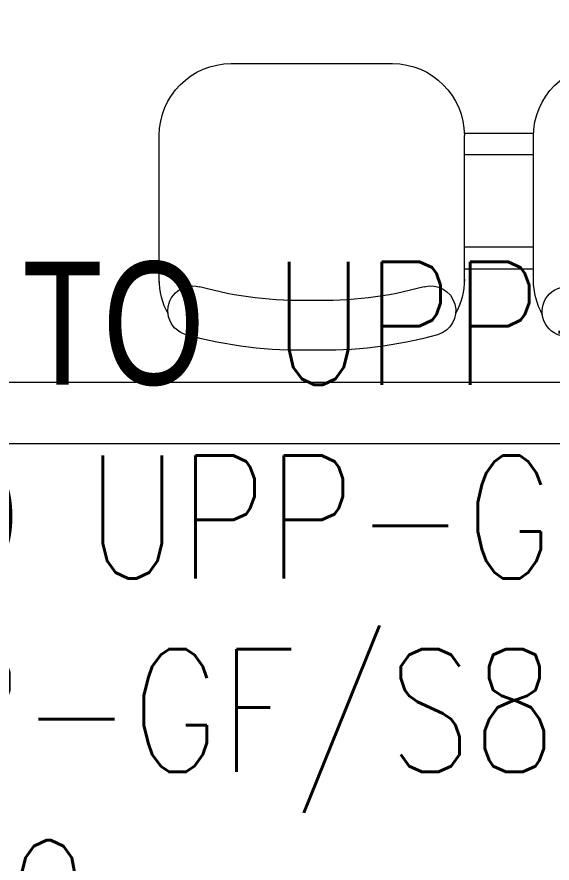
# Model space of a CAD drawing. Header units: inches. Extents: x -12418 to 242017, y -29325 to 19878.
# Drawn here: x 27436 to 28308, y -7130 to -5753 of the extents above; entities that cross this region are included whole.
import ezdxf
from ezdxf import colors
from ezdxf.entities.mleader import LeaderData, LeaderLine
from ezdxf.math import Vec2, Vec3

# ---------------------------------------------------------------- set-up
doc = ezdxf.new("R2010")
doc.units = ezdxf.units.IN
doc.header["$LTSCALE"] = 25
doc.header["$MEASUREMENT"] = 0
doc.linetypes.add('DASHDOT', pattern=[25.4, 12.7, -6.35, 0, -6.35])
doc.layers.get('0').update_dxf_attribs({"color": 8})
for name, color, linetype, lineweight in [('00-Ground Floor$0$LOADING', 253, 'Continuous', 5), ('00-Ground Floor$0$Walls', 251, 'Continuous', 5), ('E-LITE-CIRC', 6, 'Continuous', 25), ('E-LITE-CLNG-CNDT', 6, 'DASHDOT', 35)]:
    doc.layers.add(name, color=color, linetype=linetype, lineweight=lineweight)
doc.styles.add('DC_Simplex', font='SIMPLEX.shx', dxfattribs={"width": 0.7})

# ---------------------------------------------------------------- blocks, each defined once
blk = doc.blocks.new('00-Ground Floor$0$3seater')
at = {"layer": '00-Ground Floor$0$LOADING', "ltscale": 20}
for p, q in [((-958973.1, -382949.7, 0), (-958973.1, -383188.2, 0)), ((-958476.3, -382949.7, 0), (-958476.3, -383188.2, 0)), ((-958476.3, -382949.7, 0), (-958476.3, -383165.8, 0)), ((-958363.6, -382948.4, 0), (-958363.6, -383187, 0)), ((-958476.3, -382971.4, 0), (-958363.6, -382971.4, 0)), ((-958476.3, -383007.5, 0), (-958363.6, -383007.5, 0)), ((-958476.3, -383157.4, 0), (-958363.6, -383157.4, 0)), ((-958476.3, -383192.2, 0), (-958363.5, -383192.2, 0)), ((-958856, -383305.4, 0), (-958593.5, -383305.4, 0))]:
    blk.add_line(p, q, dxfattribs=at)
for centre, radius, start, end in [((-958744.2, -383526.3, 0), 687.4, 88.3753, 105.639), ((-958705.2, -383526.3, 0), 687.4, 74.361, 91.6247), ((-958918.6, -382903.3, 0), 40.5, 105.639, 285.639), ((-958530.8, -382903.3, 0), 40.5, 254.361, 74.361), ((-958309.1, -382902.1, 0), 40.5, 105.639, 285.639), ((-958246.5, -382953.6, 0), 117.2, 151.0301, 180), ((-958856, -382954.9, 0), 117.2, 151.0301, 180), ((-958593.5, -382954.9, 0), 117.2, 0, 28.9699), ((-958744.2, -383526.3, 0), 606.4, 88.1581, 105.639), ((-958705.2, -383526.3, 0), 606.4, 74.361, 91.8419), ((-958856, -383188.2, 0), 117.2, 180, 270), ((-958593.5, -383188.2, 0), 117.2, 270, 0), ((-958246.5, -383187, 0), 117.2, 180, 270)]:
    blk.add_arc(centre, radius, start, end, dxfattribs=at)
blk = doc.blocks.new('00-Ground Floor')
at = {"layer": '00-Ground Floor$0$Walls'}
for p, q in [((23949.5, -6347.4, 0), (29549.5, -6347.4, 0)), ((29449.5, -6447.4, 0), (23949.5, -6447.4, 0))]:
    blk.add_line(p, q, dxfattribs=at)
at = {"layer": '00-Ground Floor$0$LOADING', "xscale": -1, "rotation": 180}
blk.add_blockref('00-Ground Floor$0$3seater', (986641.2, -389134.4, 0), dxfattribs=at)
blk = doc.blocks.new('ARR0W')
at = {"color": 45}
blk.add_ellipse((0, 0), major_axis=(0.4, 0), ratio=0.4, dxfattribs=at)
at = {"color": 45, "ltscale": 0.5}
blk.add_solid([(-1.4, 0.1667), (-0.4, 0), (-1.4, -0.1667)], dxfattribs=at)

msp = doc.modelspace()

# ---------------------------------------------------------------- block references
at = {"layer": 'E-LITE-CLNG-CNDT'}
msp.add_blockref('00-Ground Floor', (0, 0), dxfattribs=at)

# ---------------------------------------------------------------- leaders
at = {"layer": 'E-LITE-CIRC'}
ml = msp.add_multileader_mtext('Standard', dxfattribs=at)
ml.set_content('{\\Fdc_el_romans|c0;\\W0.8;TO\\Fromans|c0; \\Fsimplex|c0;UPP-GF/S7}', color=256, style='DC_Simplex')
ml.set_leader_properties()
ml.set_arrow_properties(name='ARR0W')
ml.build(insert=Vec2(0, 0))
ml.multileader.update_dxf_attribs({"dogleg_length": 200, "arrow_head_size": 140, "scale": 100})
ctx = ml.context
ctx.base_point, ctx.scale, ctx.char_height, ctx.arrow_head_size, ctx.landing_gap_size, ctx.plane_origin, ctx.plane_x_axis, ctx.plane_y_axis = Vec3(27305.2, -6284.7), 100, 200, 140, 140, Vec3(43072, -12183.2), Vec3(1, 0.000001, 0), Vec3(-0.000001, 1, 0)
notes = []
notes.append((ctx, [(0, (1, 1, 0), (27196.4, -6284.7), (1, 0.000001, 0), 108.8, [(0, [(26593.9, -5797.8)], 0, [])])]))
ctx.mtext.insert, ctx.mtext.text_direction, ctx.mtext.rotation, ctx.mtext.flow_direction = Vec3(27445.2, -6151.4), Vec3(1, 0.000001, 0), 0.000001, 5
ml = msp.add_multileader_mtext('Standard', dxfattribs=at)
ml.set_content('{\\Fdc_el_romans|c0;\\W0.8;TO\\Fromans|c0; \\Fsimplex|c0;UPP-GF/S9}', color=256, style='DC_Simplex')
ml.set_leader_properties()
ml.set_arrow_properties(name='ARR0W')
ml.build(insert=Vec2(0, 0))
ml.multileader.update_dxf_attribs({"dogleg_length": 200, "arrow_head_size": 140, "scale": 100})
ctx = ml.context
ctx.base_point, ctx.scale, ctx.char_height, ctx.arrow_head_size, ctx.landing_gap_size, ctx.plane_origin, ctx.plane_x_axis, ctx.plane_y_axis = Vec3(25703.5, -7226), 100, 200, 140, 140, Vec3(43072, -11292), Vec3(1, 0.000001, 0), Vec3(-0.000001, 1, 0)
notes.append((ctx, [(0, (1, 1, 0), (25594.7, -7226), (1, 0.000001, 0), 108.8, [(0, [(25046.3, -5839.4)], 0, [])])]))
ctx.mtext.insert, ctx.mtext.text_direction, ctx.mtext.rotation, ctx.mtext.flow_direction = Vec3(25843.5, -7092.7), Vec3(1, 0.000001, 0), 0.000001, 5
ml = msp.add_multileader_mtext('Standard', dxfattribs=at)
ml.set_content('{\\Fdc_el_romans|c0;\\W0.8;TO\\Fromans|c0; \\Fsimplex|c0;UPP-GF/S8}', color=256, style='DC_Simplex')
ml.set_leader_properties()
ml.set_arrow_properties(name='ARR0W')
ml.build(insert=Vec2(0, 0))
ml.multileader.update_dxf_attribs({"dogleg_length": 200, "arrow_head_size": 140, "scale": 100})
ctx = ml.context
ctx.base_point, ctx.scale, ctx.char_height, ctx.arrow_head_size, ctx.landing_gap_size, ctx.plane_origin, ctx.plane_x_axis, ctx.plane_y_axis = Vec3(26458.4, -6914.8), 100, 200, 140, 140, Vec3(43072, -11775.1), Vec3(1, 0.000001, 0), Vec3(-0.000001, 1, 0)
notes.append((ctx, [(0, (1, 1, 0), (26349.6, -6914.8), (1, 0.000001, 0), 108.8, [(0, [(25923, -5921.5)], 0, [])])]))
ctx.mtext.insert, ctx.mtext.text_direction, ctx.mtext.rotation, ctx.mtext.flow_direction = Vec3(26598.4, -6781.5), Vec3(1, 0.000001, 0), 0.000001, 5
ml = msp.add_multileader_mtext('Standard', dxfattribs=at)
ml.set_content('{\\Fdc_el_romans|c0;\\W0.8;TO\\Fromans|c0; \\Fsimplex|c0;UPP-GF/S6}', color=256, style='DC_Simplex')
ml.set_leader_properties()
ml.set_arrow_properties(name='ARR0W')
ml.build(insert=Vec2(0, 0))
ml.multileader.update_dxf_attribs({"dogleg_length": 200, "arrow_head_size": 140, "scale": 100})
ctx = ml.context
ctx.base_point, ctx.scale, ctx.char_height, ctx.arrow_head_size, ctx.landing_gap_size, ctx.plane_origin, ctx.plane_x_axis, ctx.plane_y_axis = Vec3(26852, -6600), 100, 200, 140, 140, Vec3(44196, -12693.3), Vec3(1, 0.000001, 0), Vec3(-0.000001, 1, 0)
ctx.text_align_type = 2
notes.append((ctx, [(1, (1, 1, 0), (29107.4, -6600), (-1, -0.000001, 0), 108.8, [(0, [(29746, -6600)], 0, [])])]))
ctx.mtext.insert, ctx.mtext.text_direction, ctx.mtext.rotation, ctx.mtext.alignment, ctx.mtext.flow_direction = Vec3(28858.6, -6466.7), Vec3(1, 0.000001, 0), 0.000001, 3, 5
for ctx, leaders in notes:
    for number, flags, end, landing, length, lines in leaders:
        leader = LeaderData()
        leader.index, (leader.has_last_leader_line, leader.has_dogleg_vector, leader.attachment_direction) = number, flags
        leader.last_leader_point, leader.dogleg_vector, leader.dogleg_length = Vec3(end), Vec3(landing), length
        for number, points, colour, breaks in lines:
            line = LeaderLine()
            line.index, line.vertices, line.color, line.breaks = number, Vec3.list(points), colors.encode_raw_color(colour), breaks
            leader.lines.append(line)
        ctx.leaders.append(leader)

doc.saveas('drawing.dxf')
